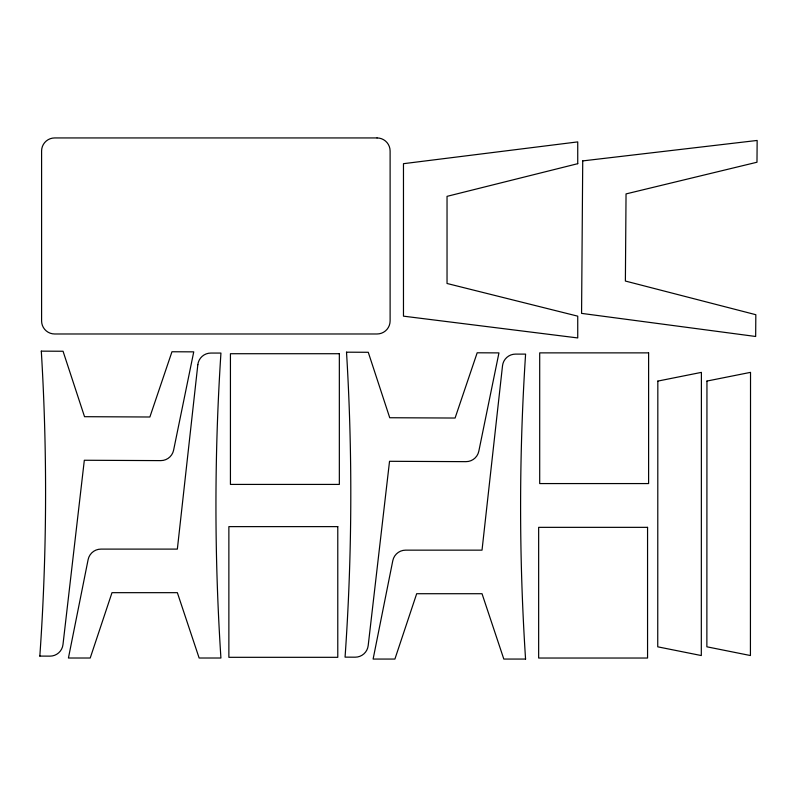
<?xml version="1.0" encoding="UTF-8"?>
<svg xmlns="http://www.w3.org/2000/svg" width="797" height="797" viewBox="0 0 797 797"><rect width="100%" height="100%" fill="white"/><g stroke="black" fill="none" stroke-linecap="round" stroke-linejoin="round"><path stroke-width="1.2" d="M525.592 659.059L503.814 659.059L482.026 593.715L416.682 593.715L394.904 659.059L373.116 659.059L392.801 560.65A13.071 13.071 0 0 1 405.613 550.149L482.026 550.149L502.518 365.733A13.071 13.071 0 0 1 515.51 354.107L525.592 354.107A2335.907 2335.907 0 0 0 525.562 659.059M346.476 352.184L368.264 352.284L389.733 417.738L455.087 418.036L477.174 352.792L498.952 352.892L478.818 451.212A13.071 13.071 0 0 1 465.946 461.652L389.534 461.294L368.184 645.62A13.071 13.071 0 0 1 355.143 657.186L345.061 657.136A2335.907 2335.907 0 0 0 346.516 352.184M41.265 351.148L63.053 351.248L84.532 416.692L149.876 417L171.963 351.756L193.741 351.856L173.607 450.166A13.071 13.071 0 0 1 160.745 460.616L84.323 460.258L62.983 644.574A13.071 13.071 0 0 1 49.932 656.14L39.85 656.09M41.305 351.138A2335.907 2335.907 0 0 1 39.83 656.09M657.834 381.086L657.744 646.825L701.31 655.552L701.4 372.378L657.834 381.086M706.949 381.056L706.869 646.805L750.425 655.533L750.525 372.358L706.949 381.056M582.727 160.904L581.571 313.38L755.666 336.483L755.825 314.705L625.386 281.042L626.043 193.91L756.981 162.229L757.15 140.451L582.727 160.904M197.835 364.687L177.352 549.103L100.93 549.103A13.071 13.071 0 0 0 88.118 559.604L68.432 658.013L90.22 658.013L111.998 592.669L177.352 592.669L199.13 658.013L220.918 658.013A2335.907 2335.907 0 0 1 220.938 353.061L210.826 353.061A13.071 13.071 0 0 0 197.835 364.687M577.735 163.684L447.037 196.351L447.037 283.483L577.735 316.16L577.735 337.938L403.471 316.16L403.471 163.684L577.735 141.896L577.735 163.684M377.041 137.941L54.664 137.941A13.071 13.071 0 0 0 41.593 151.012L41.593 320.912A13.071 13.071 0 0 0 54.664 333.983L377.041 333.983A13.071 13.071 0 0 0 390.112 320.912L390.112 151.012A13.071 13.071 0 0 0 377.041 137.941M648.609 352.872L539.699 352.872L539.699 483.57L648.609 483.57L648.609 352.872M339.343 353.719L230.433 353.719L230.433 484.417L339.343 484.417L339.343 353.719M337.779 526.628L228.869 526.628L228.869 657.316L337.779 657.316L337.779 526.628M647.562 527.345L538.652 527.345L538.652 658.033L647.562 658.033L647.562 527.345"/></g></svg>
